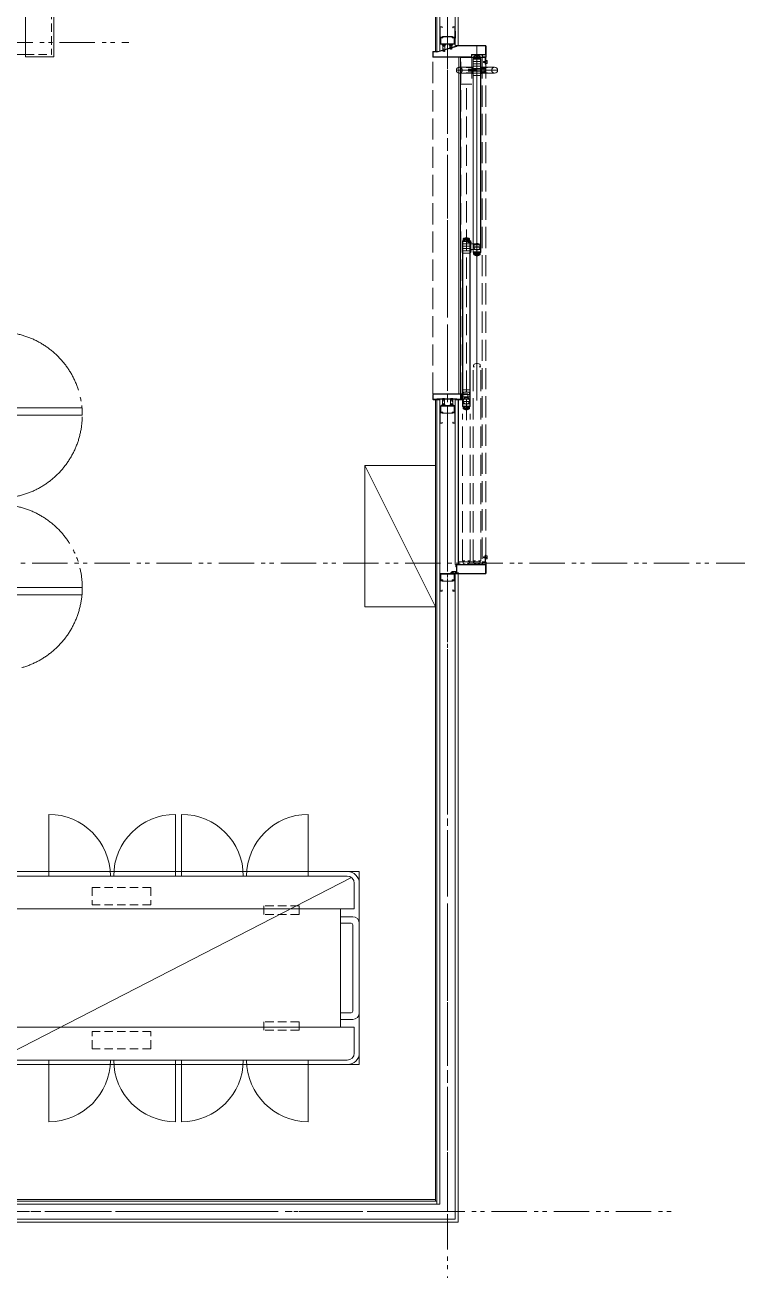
# Model space of a CAD drawing. Units: millimetres at full size. Extents: x -12803 to 120774, y -9413 to 101127.
# Drawn here: x 111555 to 114579, y 8548 to 13839 of the extents above; entities that cross this region are included whole.
import ezdxf

# ---------------------------------------------------------------- set-up
doc = ezdxf.new("R2010")
doc.units = ezdxf.units.MM
doc.header["$LTSCALE"] = 30
for name, pattern in [('CHAIN2', [12, 9, -1, 1, -1]), ('DASHED1', [1.8, 1.2, -0.6]), ('DASHED3', [4, 3, -1]), ('DOUBLE_CHAIN1', [8.8, 5, -1, 0.6, -0.6, 0.6, -1]), ('LONG_DOUBLE_CHAIN', [21.8, 18, -1, 0.6, -0.6, 0.6, -1])]:
    doc.linetypes.add(name, pattern=pattern)
doc.layers.add('0-0_NoName', color=7, linetype='Continuous')
for name, color, linetype, lineweight in [('0-E_AIHO48-厨房機器既設品', 7, 'Continuous', 15), ('1-4_AIHO14-建築備品', 7, 'Continuous', 15), ('2-0_通芯', 7, 'DOUBLE_CHAIN1', 15), ('2-2_間仕切り芯', 7, 'DOUBLE_CHAIN1', 15), ('2-3_間仕切り', 7, 'Continuous', 15), ('2-A_建具', 7, 'Continuous', 15), ('2-B_金物', 7, 'Continuous', 15), ('3-2_AIHO08-壁芯', 7, 'CHAIN2', 15), ('3-3_AIHO30-厨房機器', 7, 'Continuous', 15)]:
    doc.layers.add(name, color=color, linetype=linetype, lineweight=lineweight)

# ---------------------------------------------------------------- blocks, each defined once
blk = doc.blocks.new('グループ部品-732')
at = {"layer": '0-E_AIHO48-厨房機器既設品'}
for p, q in [((111655.88, 10484.41), (111655.88, 10222.41)), ((112193.88, 10484.41), (112193.88, 10222.41)), ((112193.88, 10484.41), (112193.88, 10222.41)), ((112220.18, 10484.41), (112220.18, 10222.41)), ((112220.18, 10484.41), (112220.18, 10222.41)), ((112758.18, 10484.41), (112758.18, 10222.41)), ((111447.55, 9446.62), (112941.8, 10216.2)), ((112924.68, 10241.41), (111464.68, 10241.41)), ((112923.53, 10222.41), (111465.83, 10222.41)), ((112953.53, 10192.41), (112953.53, 10082.41)), ((112974.68, 10191.41), (112974.68, 9471.41)), ((112953.53, 10082.41), (111435.83, 10082.41)), ((112895.53, 10082.41), (112895.53, 9580.41)), ((112947.16, 10049.41), (112895.53, 10049.41)), ((112940.16, 10022.21), (112895.53, 10022.21)), ((112947.16, 10015.21), (112947.16, 9647.61)), ((112974.36, 10022.21), (112974.36, 9640.61)), ((112940.16, 9640.61), (112895.53, 9640.61)), ((112953.53, 9580.41), (111435.83, 9580.41)), ((112947.16, 9613.41), (112895.53, 9613.41)), ((112953.53, 9580.41), (112953.53, 9470.41)), ((112924.68, 9421.41), (111464.68, 9421.41)), ((112923.53, 9440.41), (111465.83, 9440.41)), ((111655.88, 9178.41), (111655.88, 9440.41)), ((112193.88, 9178.41), (112193.88, 9440.41)), ((112193.88, 9178.41), (112193.88, 9440.41)), ((112220.18, 9178.41), (112220.18, 9440.41)), ((112220.18, 9178.41), (112220.18, 9440.41)), ((112758.18, 9178.41), (112758.18, 9440.41))]:
    blk.add_line(p, q, dxfattribs=at)
at = {"layer": '0-E_AIHO48-厨房機器既設品', "linetype": 'DASHED1'}
for p, q in [((111840.23, 10174.41), (111840.23, 10100.41)), ((112090.23, 10174.41), (111840.23, 10174.41)), ((112090.23, 10174.41), (112090.23, 10100.41)), ((112090.23, 10100.41), (111840.23, 10100.41)), ((112719.23, 10095.41), (112569.23, 10095.41)), ((112569.23, 10095.41), (112569.23, 10059.41)), ((112719.23, 10059.41), (112569.23, 10059.41)), ((112719.23, 10095.41), (112719.23, 10059.41)), ((112719.23, 9603.41), (112569.23, 9603.41)), ((112569.23, 9567.41), (112569.23, 9603.41)), ((112719.23, 9567.41), (112719.23, 9603.41)), ((111840.23, 9488.41), (111840.23, 9562.41)), ((112090.23, 9562.41), (111840.23, 9562.41)), ((112090.23, 9488.41), (112090.23, 9562.41)), ((112719.23, 9567.41), (112569.23, 9567.41)), ((112090.23, 9488.41), (111840.23, 9488.41))]:
    blk.add_line(p, q, dxfattribs=at)
at = {"layer": '0-E_AIHO48-厨房機器既設品'}
blk.add_lwpolyline([(111413.88, 10241.41), (111414.68, 9421.41), (112974.68, 9421.41), (112973.88, 10241.41)], close=True, dxfattribs=at)
for centre, radius, start, end in [((111655.88, 10222.41), 262, 0, 90), ((112193.88, 10222.41), 262, 90, 180), ((112193.88, 10222.41), 262, 90, 180), ((112220.18, 10222.41), 262, 0, 90), ((112758.18, 10222.41), 262, 90, 180), ((112923.53, 10192.41), 30, 0, 90), ((112924.68, 10191.41), 50, 0, 90), ((112940.16, 10015.21), 7, 0, 90), ((112947.16, 10022.21), 27.2, 0, 90), ((112940.16, 9647.61), 7, 270, 0), ((112947.16, 9640.61), 27.2, 270, 0), ((112924.68, 9471.41), 50, 270, 0), ((111655.88, 9440.41), 262, 270, 0), ((112193.88, 9440.41), 262, 180, 270), ((112193.88, 9440.41), 262, 180, 270), ((112220.18, 9440.41), 262, 270, 0), ((112758.18, 9440.41), 262, 180, 270), ((112923.53, 9470.41), 30, 270, 0)]:
    blk.add_arc(centre, radius, start, end, dxfattribs=at)
at = {"layer": '1-4_AIHO14-建築備品'}
blk.add_line((112998.36, 11966.41), (113298.36, 11366.41), dxfattribs=at)
blk.add_lwpolyline([(112998.36, 11966.41), (112998.36, 11366.41), (113298.36, 11366.41), (113298.36, 11966.41)], close=True, dxfattribs=at)
at = {"layer": '2-0_通芯'}
blk.add_line((74361.66, 11551.41), (120774.36, 11551.41), dxfattribs=at)
at = {"layer": '2-2_間仕切り芯'}
for p, q in [((113349.36, 16441.47), (113349.36, 6056.41)), ((109854.39, 13763.91), (111995.42, 13763.91)), ((83968.72, 8796.41), (114317.38, 8796.41))]:
    blk.add_line(p, q, dxfattribs=at)
at = {"layer": '2-3_間仕切り'}
for p, q in [((111557.86, 15365.41), (111557.86, 13712.91)), ((113298.36, 15365.41), (113298.36, 13726.41)), ((113304.36, 15371.41), (113304.36, 13726.41)), ((113316.86, 15371.41), (113316.86, 13726.41)), ((113381.86, 15371.41), (113381.86, 13751.41)), ((113394.36, 15371.41), (113394.36, 13751.41)), ((110190.86, 13712.91), (111557.86, 13712.91)), ((113298.36, 12246.41), (113298.36, 8841.41)), ((113304.36, 12246.41), (113304.36, 8828.91)), ((113316.86, 12246.41), (113316.86, 8828.91)), ((113381.86, 12246.41), (113381.86, 11546.41)), ((113394.36, 12246.41), (113394.36, 11546.41)), ((113381.86, 11506.41), (113381.86, 8763.91)), ((113394.36, 11506.41), (113394.36, 8751.41)), ((103644.36, 8841.41), (113304.36, 8841.41)), ((103650.36, 8847.41), (113298.36, 8847.41)), ((103631.86, 8828.91), (113316.86, 8828.91)), ((98629.36, 8763.91), (113381.86, 8763.91)), ((98629.36, 8751.41), (113394.36, 8751.41))]:
    blk.add_line(p, q, dxfattribs=at)
at = {"layer": '2-A_建具'}
for p, q in [((113316.86, 13787.61), (113316.86, 13830.21)), ((113317.66, 13787.21), (113317.66, 13830.61)), ((113326.06, 13830.61), (113317.66, 13830.61)), ((113318.06, 13831.41), (113325.66, 13831.41)), ((113326.06, 13826.41), (113326.06, 13830.61)), ((113326.06, 13826.41), (113326.86, 13826.41)), ((113326.86, 13826.41), (113326.86, 13830.21)), ((113371.86, 13826.41), (113371.86, 13830.21)), ((113371.86, 13826.41), (113372.66, 13826.41)), ((113381.06, 13830.61), (113372.66, 13830.61)), ((113372.66, 13826.41), (113372.66, 13830.61)), ((113373.06, 13831.41), (113380.66, 13831.41)), ((113381.06, 13787.21), (113381.06, 13830.61)), ((113381.86, 13787.61), (113381.86, 13830.21)), ((113382.86, 13783.01), (113382.86, 13812.41)), ((113326.52, 13787.21), (113317.66, 13787.21)), ((113318.06, 13786.41), (113329.36, 13786.41)), ((113319.36, 13758.81), (113319.36, 13784.01)), ((113321.66, 13758.71), (113321.66, 13784.11)), ((113329.36, 13784.11), (113321.66, 13784.11)), ((113377.06, 13758.71), (113321.66, 13758.71)), ((113376.96, 13756.41), (113321.76, 13756.41)), ((113326.52, 13787.21), (113328.52, 13789.21)), ((113327.21, 13786.76), (113328.86, 13788.41)), ((113370.19, 13789.21), (113328.52, 13789.21)), ((113369.86, 13788.41), (113328.86, 13788.41)), ((113329.36, 13784.11), (113329.36, 13786.41)), ((113369.36, 13786.41), (113380.66, 13786.41)), ((113369.36, 13784.11), (113369.36, 13786.41)), ((113377.06, 13784.11), (113369.36, 13784.11)), ((113369.86, 13788.41), (113371.5, 13786.76)), ((113370.19, 13789.21), (113372.19, 13787.21)), ((113381.06, 13787.21), (113372.19, 13787.21)), ((113377.06, 13758.71), (113377.06, 13784.11)), ((113379.36, 13758.81), (113379.36, 13784.01)), ((113287.36, 13703.81), (113287.36, 13724.01)), ((113307.36, 13724.81), (113288.96, 13724.81)), ((113288.96, 13703.01), (113288.96, 13724.81)), ((113289.76, 13726.41), (113307.36, 13726.41)), ((113307.36, 13724.81), (113307.36, 13726.41)), ((113329.36, 13727.91), (113329.36, 13751.91)), ((113330.36, 13726.76), (113330.36, 13740.61)), ((113336.72, 13755.38), (113330.39, 13749.04)), ((113331.86, 13726.42), (113331.86, 13734.17)), ((113338.14, 13753.96), (113331.99, 13747.81)), ((113335.86, 13729.4), (113335.86, 13734.17)), ((113337.36, 13729.07), (113337.36, 13740.61)), ((113338.36, 13727.91), (113338.36, 13751.91)), ((113359.36, 13737.91), (113359.36, 13751.91)), ((113360.36, 13736.76), (113360.36, 13740.61)), ((113366.72, 13755.38), (113360.39, 13749.04)), ((113361.86, 13736.42), (113361.86, 13744.17)), ((113368.14, 13753.96), (113361.99, 13747.81)), ((113365.86, 13739.4), (113365.86, 13744.17)), ((113367.36, 13739.07), (113367.36, 13740.61)), ((113368.36, 13737.91), (113368.36, 13751.91)), ((113382.86, 13751.41), (113510.96, 13751.41)), ((113385.36, 13751.41), (113385.36, 13749.81)), ((113511.76, 13749.81), (113385.36, 13749.81)), ((113450.76, 13710.61), (113450.76, 13703.01)), ((113452.36, 13711.41), (113452.36, 13703.81)), ((113509.36, 13711.41), (113452.36, 13711.41)), ((113510.16, 13713.01), (113453.16, 13713.01)), ((113461.56, 13703.51), (113461.56, 13697.21)), ((113461.56, 13703.51), (113464.36, 13703.51)), ((113463.64, 13707.21), (113473.67, 13710.89)), ((113464.36, 13703.51), (113464.36, 13701.01)), ((113466, 13706.48), (113473.67, 13709.29)), ((113466.17, 13705.51), (113482.54, 13705.51)), ((113474.36, 12242.68), (113474.36, 13751.41)), ((113485.08, 13707.21), (113475.04, 13710.89)), ((113475.04, 13709.29), (113482.72, 13706.48)), ((113484.36, 13701.01), (113484.36, 13703.51)), ((113484.36, 13703.51), (113487.16, 13703.51)), ((113487.16, 13703.51), (113487.16, 13697.21)), ((113496.36, 13711.41), (113496.36, 13703.81)), ((113497.96, 13711.41), (113497.96, 13703.01)), ((113510.16, 13748.81), (113510.16, 13713.01)), ((113511.76, 13748.81), (113510.16, 13748.81)), ((113511.76, 13749.81), (113511.76, 13703.01)), ((113513.36, 13749.01), (113513.36, 13703.81)), ((113450.76, 13703.01), (113288.96, 13703.01)), ((113449.96, 13701.41), (113289.76, 13701.41)), ((113397.86, 12271.41), (113397.86, 13701.41)), ((113456.86, 13658.91), (113399.36, 13658.91)), ((113403.86, 12271.41), (113403.86, 13701.41)), ((113456.86, 13631.41), (113456.86, 13661.41)), ((113458.36, 13661.41), (113456.86, 13661.41)), ((113458.36, 13695.11), (113458.36, 12872.71)), ((113458.36, 13631.41), (113458.36, 13661.41)), ((113458.96, 13695.41), (113465.86, 13695.41)), ((113458.96, 13695.41), (113458.96, 12872.41)), ((113458.96, 13683.91), (113489.76, 13683.91)), ((113458.96, 13673.91), (113489.76, 13673.91)), ((113458.96, 13663.91), (113489.76, 13663.91)), ((113458.96, 13653.91), (113489.76, 13653.91)), ((113459.11, 13694.41), (113459.11, 13693.91)), ((113459.26, 13696.01), (113465.86, 13696.01)), ((113459.61, 13694.91), (113467.11, 13694.91)), ((113459.61, 13693.41), (113474.06, 13693.41)), ((113460.36, 13702.52), (113460.36, 13696.31)), ((113461.56, 13697.21), (113464.36, 13697.21)), ((113468.86, 13701.01), (113464.36, 13701.01)), ((113464.36, 13700.91), (113464.36, 13697.24)), ((113464.36, 13700.91), (113468.36, 13700.91)), ((113464.36, 13697.21), (113464.36, 13696.01)), ((113465.18, 13696.26), (113467.11, 13695.91)), ((113465.36, 13699.91), (113468.36, 13699.91)), ((113465.36, 13699.91), (113465.36, 13697.41)), ((113465.36, 13697.41), (113469.36, 13697.41)), ((113465.86, 13696.01), (113465.86, 13695.41)), ((113466.36, 13699.31), (113466.36, 13698.01)), ((113468.86, 13699.81), (113466.86, 13699.81)), ((113466.86, 13697.51), (113470.86, 13697.51)), ((113467.11, 13695.91), (113467.11, 13694.91)), ((113468.36, 13700.91), (113468.36, 13699.91)), ((113468.86, 13701.01), (113468.86, 13699.81)), ((113469.36, 13694.91), (113469.36, 13697.41)), ((113469.36, 13694.91), (113479.36, 13694.91)), ((113469.86, 13702.01), (113469.86, 13698.51)), ((113469.86, 13702.01), (113478.86, 13702.01)), ((113469.86, 13698.51), (113470.86, 13698.51)), ((113470.86, 13698.51), (113470.86, 13697.51)), ((113474.36, 13693.71), (113474.06, 13693.41)), ((113474.66, 13693.41), (113474.36, 13693.71)), ((113474.66, 13693.41), (113489.11, 13693.41)), ((113477.86, 13698.51), (113477.86, 13697.51)), ((113478.86, 13698.51), (113477.86, 13698.51)), ((113477.86, 13697.51), (113481.86, 13697.51)), ((113478.86, 13702.01), (113478.86, 13698.51)), ((113479.36, 13697.41), (113479.36, 13694.91)), ((113483.36, 13697.41), (113479.36, 13697.41)), ((113479.86, 13701.01), (113479.86, 13699.81)), ((113484.36, 13701.01), (113479.86, 13701.01)), ((113479.86, 13699.81), (113481.86, 13699.81)), ((113480.36, 13700.91), (113484.36, 13700.91)), ((113481.61, 13695.91), (113483.54, 13696.26)), ((113481.61, 13695.91), (113481.61, 13694.91)), ((113481.61, 13694.91), (113489.11, 13694.91)), ((113482.36, 13699.31), (113482.36, 13698.01)), ((113482.86, 13696.01), (113482.86, 13695.41)), ((113482.86, 13696.01), (113489.46, 13696.01)), ((113482.86, 13695.41), (113489.76, 13695.41)), ((113483.36, 13699.91), (113483.36, 13697.41)), ((113484.36, 13700.91), (113484.36, 13697.24)), ((113484.36, 13697.21), (113487.16, 13697.21)), ((113484.36, 13697.21), (113484.36, 13696.01)), ((113488.36, 13702.52), (113488.36, 13696.31)), ((113489.61, 13694.41), (113489.61, 13693.91)), ((113489.76, 13695.41), (113489.76, 12872.41)), ((113490.36, 13695.11), (113490.36, 12872.71)), ((113490.36, 13661.41), (113491.86, 13661.41)), ((113490.36, 13631.41), (113490.36, 13661.41)), ((113491.86, 13631.41), (113491.86, 13661.41)), ((113491.86, 13658.91), (113549.36, 13658.91)), ((113491.86, 13656.91), (113502.36, 13656.91)), ((113507.76, 13701.41), (113497.16, 13701.41)), ((113497.16, 13699.81), (113497.16, 13701.41)), ((113497.96, 13703.01), (113511.76, 13703.01)), ((113498.76, 13701.41), (113510.96, 13701.41)), ((113456.86, 13633.91), (113399.36, 13633.91)), ((113458.36, 13631.41), (113456.86, 13631.41)), ((113458.96, 13643.91), (113489.76, 13643.91)), ((113458.96, 13633.91), (113489.76, 13633.91)), ((113458.96, 13623.91), (113489.76, 13623.91)), ((113490.36, 13631.41), (113491.86, 13631.41)), ((113491.86, 13635.91), (113502.36, 13635.91)), ((113491.86, 13633.91), (113549.36, 13633.91)), ((113413.36, 12920.11), (113413.36, 12217.71)), ((113413.96, 12920.41), (113420.86, 12920.41)), ((113413.96, 12920.41), (113413.96, 12217.41)), ((113414.11, 12919.41), (113414.11, 12918.91)), ((113414.26, 12921.01), (113420.86, 12921.01)), ((113414.61, 12919.91), (113422.11, 12919.91)), ((113414.61, 12918.41), (113429.06, 12918.41)), ((113415.36, 12927.52), (113415.36, 12921.31)), ((113416.56, 12928.51), (113416.56, 12922.21)), ((113416.56, 12928.51), (113419.36, 12928.51)), ((113416.56, 12922.21), (113419.36, 12922.21)), ((113418.64, 12932.21), (113428.67, 12935.89)), ((113419.36, 12928.51), (113419.36, 12926.01)), ((113423.86, 12926.01), (113419.36, 12926.01)), ((113419.36, 12925.91), (113419.36, 12922.24)), ((113419.36, 12925.91), (113423.36, 12925.91)), ((113419.36, 12922.21), (113419.36, 12921.01)), ((113420.18, 12921.26), (113422.11, 12920.91)), ((113420.36, 12924.91), (113423.36, 12924.91)), ((113420.36, 12924.91), (113420.36, 12922.41)), ((113420.36, 12922.41), (113424.36, 12922.41)), ((113420.86, 12921.01), (113420.86, 12920.41)), ((113421, 12931.48), (113428.67, 12934.29)), ((113421.17, 12930.51), (113437.54, 12930.51)), ((113421.36, 12924.31), (113421.36, 12923.01)), ((113423.86, 12924.81), (113421.86, 12924.81)), ((113421.86, 12922.51), (113425.86, 12922.51)), ((113422.11, 12920.91), (113422.11, 12919.91)), ((113423.36, 12925.91), (113423.36, 12924.91)), ((113423.86, 12926.01), (113423.86, 12924.81)), ((113424.36, 12919.91), (113424.36, 12922.41)), ((113424.36, 12919.91), (113434.36, 12919.91)), ((113424.86, 12927.01), (113424.86, 12923.51)), ((113424.86, 12927.01), (113433.86, 12927.01)), ((113424.86, 12923.51), (113425.86, 12923.51)), ((113425.86, 12923.51), (113425.86, 12922.51)), ((113429.36, 12918.71), (113429.06, 12918.41)), ((113429.66, 12918.41), (113429.36, 12918.71)), ((113429.66, 12918.41), (113444.11, 12918.41)), ((113440.08, 12932.21), (113430.04, 12935.89)), ((113430.04, 12934.29), (113437.72, 12931.48)), ((113432.86, 12923.51), (113432.86, 12922.51)), ((113433.86, 12923.51), (113432.86, 12923.51)), ((113432.86, 12922.51), (113436.86, 12922.51)), ((113433.86, 12927.01), (113433.86, 12923.51)), ((113434.36, 12922.41), (113434.36, 12919.91)), ((113438.36, 12922.41), (113434.36, 12922.41)), ((113434.86, 12926.01), (113434.86, 12924.81)), ((113439.36, 12926.01), (113434.86, 12926.01)), ((113434.86, 12924.81), (113436.86, 12924.81)), ((113435.36, 12925.91), (113439.36, 12925.91)), ((113436.61, 12920.91), (113438.54, 12921.26)), ((113436.61, 12920.91), (113436.61, 12919.91)), ((113436.61, 12919.91), (113444.11, 12919.91)), ((113437.36, 12924.31), (113437.36, 12923.01)), ((113437.86, 12921.01), (113437.86, 12920.41)), ((113437.86, 12921.01), (113444.46, 12921.01)), ((113437.86, 12920.41), (113444.76, 12920.41)), ((113438.36, 12924.91), (113438.36, 12922.41)), ((113439.36, 12926.01), (113439.36, 12928.51)), ((113439.36, 12928.51), (113442.16, 12928.51)), ((113439.36, 12925.91), (113439.36, 12922.24)), ((113439.36, 12922.21), (113442.16, 12922.21)), ((113439.36, 12922.21), (113439.36, 12921.01)), ((113442.16, 12928.51), (113442.16, 12922.21)), ((113443.36, 12927.52), (113443.36, 12921.31)), ((113444.61, 12919.41), (113444.61, 12918.91)), ((113444.76, 12920.41), (113444.76, 12217.41)), ((113445.36, 12921.41), (113448.56, 12921.41)), ((113445.36, 12921.41), (113445.36, 12871.41)), ((113445.36, 12920.11), (113445.36, 12217.71)), ((113448.56, 12871.41), (113448.56, 12921.41)), ((113413.96, 12908.91), (113444.76, 12908.91)), ((113413.96, 12898.91), (113444.76, 12898.91)), ((113413.96, 12888.91), (113444.76, 12888.91)), ((113413.96, 12878.91), (113444.76, 12878.91)), ((113413.96, 12868.91), (113444.76, 12868.91)), ((113445.36, 12871.41), (113448.56, 12871.41)), ((113458.36, 12908.91), (113448.56, 12908.91)), ((113458.36, 12883.91), (113448.56, 12883.91)), ((113483.86, 12883.91), (113458.36, 12883.91)), ((113458.96, 12903.91), (113489.76, 12903.91)), ((113458.96, 12893.91), (113489.76, 12893.91)), ((113458.96, 12883.91), (113489.76, 12883.91)), ((113458.96, 12872.41), (113465.86, 12872.41)), ((113459.11, 12873.41), (113459.11, 12873.91)), ((113459.26, 12871.81), (113465.86, 12871.81)), ((113459.61, 12874.41), (113474.06, 12874.41)), ((113459.61, 12872.91), (113467.11, 12872.91)), ((113460.36, 12865.3), (113460.36, 12871.51)), ((113461.56, 12870.61), (113464.36, 12870.61)), ((113461.56, 12864.31), (113461.56, 12870.61)), ((113461.56, 12864.31), (113464.36, 12864.31)), ((113463.64, 12860.61), (113473.67, 12856.93)), ((113464.36, 12870.61), (113464.36, 12871.81)), ((113464.36, 12866.91), (113464.36, 12870.58)), ((113464.36, 12866.91), (113468.36, 12866.91)), ((113468.86, 12866.81), (113464.36, 12866.81)), ((113464.36, 12864.31), (113464.36, 12866.81)), ((113465.18, 12871.56), (113467.11, 12871.91)), ((113465.36, 12867.91), (113465.36, 12870.41)), ((113465.36, 12870.41), (113469.36, 12870.41)), ((113465.36, 12867.91), (113468.36, 12867.91)), ((113465.86, 12871.81), (113465.86, 12872.41)), ((113466, 12861.34), (113473.67, 12858.53)), ((113466.17, 12862.31), (113482.54, 12862.31)), ((113466.36, 12868.51), (113466.36, 12869.81)), ((113466.86, 12870.31), (113470.86, 12870.31)), ((113468.86, 12868.01), (113466.86, 12868.01)), ((113467.11, 12871.91), (113467.11, 12872.91)), ((113468.36, 12866.91), (113468.36, 12867.91)), ((113468.86, 12866.81), (113468.86, 12868.01)), ((113469.36, 12872.91), (113469.36, 12870.41)), ((113469.36, 12872.91), (113479.36, 12872.91)), ((113469.86, 12865.81), (113469.86, 12869.31)), ((113469.86, 12869.31), (113470.86, 12869.31)), ((113469.86, 12865.81), (113478.86, 12865.81)), ((113470.86, 12869.31), (113470.86, 12870.31)), ((113474.36, 12874.11), (113474.06, 12874.41)), ((113474.66, 12874.41), (113474.36, 12874.11)), ((113474.66, 12874.41), (113489.11, 12874.41)), ((113475.04, 12858.53), (113482.72, 12861.34)), ((113485.08, 12860.61), (113475.04, 12856.93)), ((113477.86, 12869.31), (113477.86, 12870.31)), ((113477.86, 12870.31), (113481.86, 12870.31)), ((113478.86, 12869.31), (113477.86, 12869.31)), ((113478.86, 12865.81), (113478.86, 12869.31)), ((113479.36, 12870.41), (113479.36, 12872.91)), ((113483.36, 12870.41), (113479.36, 12870.41)), ((113479.86, 12866.81), (113479.86, 12868.01)), ((113479.86, 12868.01), (113481.86, 12868.01)), ((113484.36, 12866.81), (113479.86, 12866.81)), ((113480.36, 12866.91), (113484.36, 12866.91)), ((113481.61, 12871.91), (113481.61, 12872.91)), ((113481.61, 12872.91), (113489.11, 12872.91)), ((113481.61, 12871.91), (113483.54, 12871.56)), ((113482.36, 12868.51), (113482.36, 12869.81)), ((113482.86, 12871.81), (113489.46, 12871.81)), ((113483.36, 12867.91), (113483.36, 12870.41)), ((113484.36, 12870.61), (113484.36, 12871.81)), ((113484.36, 12870.61), (113487.16, 12870.61)), ((113484.36, 12866.91), (113484.36, 12870.58)), ((113484.36, 12866.81), (113484.36, 12864.31)), ((113484.36, 12864.31), (113487.16, 12864.31)), ((113487.16, 12864.31), (113487.16, 12870.61)), ((113488.36, 12865.3), (113488.36, 12871.51)), ((113489.61, 12873.41), (113489.61, 12873.91)), ((113413.36, 12273.01), (113413.36, 12322.41)), ((113413.96, 12288.91), (113444.76, 12288.91)), ((113413.96, 12278.91), (113444.76, 12278.91)), ((113445.36, 12273.01), (113445.36, 12322.41)), ((113287.36, 12269.01), (113287.36, 12248.81)), ((113404.26, 12269.81), (113288.96, 12269.81)), ((113288.96, 12269.81), (113288.96, 12248.01)), ((113307.36, 12248.01), (113288.96, 12248.01)), ((113403.46, 12271.41), (113289.76, 12271.41)), ((113289.76, 12246.41), (113315.86, 12246.41)), ((113304.36, 12250.31), (113304.36, 12248.01)), ((113304.36, 12250.31), (113388.36, 12250.31)), ((113304.36, 12248.01), (113388.36, 12248.01)), ((113307.36, 12248.01), (113307.36, 12246.41)), ((113327.36, 12249.91), (113327.36, 12225.91)), ((113327.76, 12224.04), (113333.72, 12230.01)), ((113328.36, 12248.76), (113328.36, 12237.21)), ((113328.99, 12222.44), (113335.32, 12228.78)), ((113329.86, 12248.42), (113329.86, 12243.65)), ((113333.86, 12251.4), (113333.86, 12243.65)), ((113335.36, 12251.07), (113335.36, 12237.21)), ((113336.36, 12249.91), (113336.36, 12225.91)), ((113413.36, 12271.41), (113347.36, 12271.41)), ((113362.36, 12249.91), (113362.36, 12225.91)), ((113363.36, 12251.07), (113363.36, 12237.21)), ((113369.72, 12222.44), (113363.39, 12228.78)), ((113364.86, 12251.4), (113364.86, 12243.65)), ((113370.95, 12224.04), (113364.99, 12230.01)), ((113368.86, 12248.42), (113368.86, 12243.65)), ((113370.36, 12248.76), (113370.36, 12237.21)), ((113371.36, 12249.91), (113371.36, 12225.91)), ((113382.86, 12246.41), (113403.46, 12246.41)), ((113385.36, 12246.41), (113385.36, 12248.01)), ((113404.26, 12248.01), (113385.36, 12248.01)), ((113388.36, 12248.01), (113388.36, 12250.31)), ((113395.36, 12246.41), (113395.36, 11546.41)), ((113395.36, 12244.81), (113395.36, 12185.41)), ((113404.26, 12248.01), (113404.26, 12269.81)), ((113405.86, 12246.61), (113405.86, 12271.41)), ((113405.86, 12248.81), (113405.86, 12269.01)), ((113406.06, 12246.41), (113411.86, 12246.41)), ((113409.06, 12246.41), (113409.06, 12271.41)), ((113413.36, 12271.41), (113433.66, 12271.41)), ((113413.96, 12268.91), (113444.76, 12268.91)), ((113413.96, 12258.91), (113444.76, 12258.91)), ((113413.96, 12248.91), (113444.76, 12248.91)), ((113413.96, 12238.91), (113444.76, 12238.91)), ((113413.96, 12228.91), (113444.76, 12228.91)), ((113316.86, 12190.21), (113316.86, 12147.61)), ((113317.66, 12190.61), (113317.66, 12147.21)), ((113326.52, 12190.61), (113317.66, 12190.61)), ((113329.36, 12191.41), (113318.06, 12191.41)), ((113319.36, 12219.01), (113319.36, 12193.81)), ((113321.66, 12219.11), (113321.66, 12193.71)), ((113377.06, 12219.11), (113321.66, 12219.11)), ((113329.36, 12193.71), (113321.66, 12193.71)), ((113376.96, 12221.41), (113321.76, 12221.41)), ((113326.52, 12190.61), (113328.52, 12188.61)), ((113327.21, 12191.06), (113328.86, 12189.41)), ((113370.19, 12188.61), (113328.52, 12188.61)), ((113369.86, 12189.41), (113328.86, 12189.41)), ((113329.36, 12193.71), (113329.36, 12191.41)), ((113369.36, 12193.71), (113369.36, 12191.41)), ((113377.06, 12193.71), (113369.36, 12193.71)), ((113380.66, 12191.41), (113369.36, 12191.41)), ((113369.86, 12189.41), (113371.5, 12191.06)), ((113370.19, 12188.61), (113372.19, 12190.61)), ((113381.06, 12190.61), (113372.19, 12190.61)), ((113377.06, 12219.11), (113377.06, 12193.71)), ((113379.36, 12219.01), (113379.36, 12193.81)), ((113381.06, 12190.61), (113381.06, 12147.21)), ((113381.86, 12190.21), (113381.86, 12147.61)), ((113413.96, 12217.41), (113420.86, 12217.41)), ((113414.11, 12218.41), (113414.11, 12218.91)), ((113414.26, 12216.81), (113420.86, 12216.81)), ((113414.61, 12219.41), (113429.06, 12219.41)), ((113414.61, 12217.91), (113422.11, 12217.91)), ((113415.36, 12210.3), (113415.36, 12216.51)), ((113416.56, 12215.61), (113419.36, 12215.61)), ((113416.56, 12209.31), (113416.56, 12215.61)), ((113416.56, 12209.31), (113419.36, 12209.31)), ((113418.64, 12205.61), (113428.67, 12201.93)), ((113419.36, 12215.61), (113419.36, 12216.81)), ((113419.36, 12211.91), (113419.36, 12215.58)), ((113419.36, 12211.91), (113423.36, 12211.91)), ((113423.86, 12211.81), (113419.36, 12211.81)), ((113419.36, 12209.31), (113419.36, 12211.81)), ((113420.18, 12216.56), (113422.11, 12216.91)), ((113420.36, 12212.91), (113420.36, 12215.41)), ((113420.36, 12215.41), (113424.36, 12215.41)), ((113420.36, 12212.91), (113423.36, 12212.91)), ((113420.86, 12216.81), (113420.86, 12217.41)), ((113421, 12206.34), (113428.67, 12203.53)), ((113421.17, 12207.31), (113437.54, 12207.31)), ((113421.36, 12213.51), (113421.36, 12214.81)), ((113421.86, 12215.31), (113425.86, 12215.31)), ((113423.86, 12213.01), (113421.86, 12213.01)), ((113422.11, 12216.91), (113422.11, 12217.91)), ((113423.36, 12211.91), (113423.36, 12212.91)), ((113423.86, 12211.81), (113423.86, 12213.01)), ((113424.36, 12217.91), (113424.36, 12215.41)), ((113424.36, 12217.91), (113434.36, 12217.91)), ((113424.86, 12210.81), (113424.86, 12214.31)), ((113424.86, 12214.31), (113425.86, 12214.31)), ((113424.86, 12210.81), (113433.86, 12210.81)), ((113425.86, 12214.31), (113425.86, 12215.31)), ((113429.36, 12219.11), (113429.06, 12219.41)), ((113429.66, 12219.41), (113429.36, 12219.11)), ((113429.66, 12219.41), (113444.11, 12219.41)), ((113430.04, 12203.53), (113437.72, 12206.34)), ((113440.08, 12205.61), (113430.04, 12201.93)), ((113432.86, 12214.31), (113432.86, 12215.31)), ((113432.86, 12215.31), (113436.86, 12215.31)), ((113433.86, 12214.31), (113432.86, 12214.31)), ((113433.86, 12210.81), (113433.86, 12214.31)), ((113434.36, 12215.41), (113434.36, 12217.91)), ((113438.36, 12215.41), (113434.36, 12215.41)), ((113434.86, 12211.81), (113434.86, 12213.01)), ((113434.86, 12213.01), (113436.86, 12213.01)), ((113439.36, 12211.81), (113434.86, 12211.81)), ((113435.36, 12211.91), (113439.36, 12211.91)), ((113436.61, 12216.91), (113436.61, 12217.91)), ((113436.61, 12217.91), (113444.11, 12217.91)), ((113436.61, 12216.91), (113438.54, 12216.56)), ((113437.36, 12213.51), (113437.36, 12214.81)), ((113437.86, 12216.81), (113444.46, 12216.81)), ((113438.36, 12212.91), (113438.36, 12215.41)), ((113439.36, 12215.61), (113439.36, 12216.81)), ((113439.36, 12215.61), (113442.16, 12215.61)), ((113439.36, 12211.91), (113439.36, 12215.58)), ((113439.36, 12211.81), (113439.36, 12209.31)), ((113439.36, 12209.31), (113442.16, 12209.31)), ((113442.16, 12209.31), (113442.16, 12215.61)), ((113443.36, 12210.3), (113443.36, 12216.51)), ((113444.61, 12218.41), (113444.61, 12218.91)), ((113326.06, 12147.21), (113317.66, 12147.21)), ((113318.06, 12146.41), (113325.66, 12146.41)), ((113326.06, 12151.41), (113326.06, 12147.21)), ((113326.06, 12151.41), (113326.86, 12151.41)), ((113326.86, 12151.41), (113326.86, 12147.61)), ((113371.86, 12151.41), (113371.86, 12147.61)), ((113371.86, 12151.41), (113372.66, 12151.41)), ((113372.66, 12151.41), (113372.66, 12147.21)), ((113381.06, 12147.21), (113372.66, 12147.21)), ((113373.06, 12146.41), (113380.66, 12146.41)), ((113382.86, 11546.41), (113509.36, 11546.41)), ((113385.36, 11544.01), (113385.36, 11536.41)), ((113386.96, 11536.41), (113385.36, 11536.41)), ((113510.16, 11544.81), (113386.96, 11544.81)), ((113386.96, 11544.81), (113386.96, 11536.41)), ((113386.96, 11543.41), (113386.96, 11511.41)), ((113389.26, 11543.41), (113386.96, 11543.41)), ((113389.26, 11543.41), (113389.26, 11511.31)), ((113496.36, 11546.41), (113496.36, 11554.01)), ((113497.96, 11546.41), (113497.96, 11554.81)), ((113497.96, 11554.81), (113511.76, 11554.81)), ((113498.76, 11556.41), (113510.96, 11556.41)), ((113511.76, 11508.01), (113511.76, 11554.81)), ((113513.36, 11508.81), (113513.36, 11554.01)), ((113319.36, 11505.61), (113319.36, 11480.41)), ((113376.96, 11508.01), (113321.76, 11508.01)), ((113365.89, 11509.64), (113372.22, 11515.98)), ((113367.49, 11508.41), (113373.45, 11514.38)), ((113387.26, 11517.01), (113369.36, 11517.01)), ((113387.26, 11508.01), (113369.36, 11508.01)), ((113388.41, 11516.01), (113374.56, 11516.01)), ((113386.1, 11509.01), (113374.56, 11509.01)), ((113377.06, 11505.71), (113377.06, 11480.31)), ((113379.36, 11505.61), (113379.36, 11480.41)), ((113388.74, 11514.51), (113381, 11514.51)), ((113385.77, 11510.51), (113381, 11510.51)), ((113382.86, 11506.41), (113510.96, 11506.41)), ((113511.76, 11508.01), (113385.36, 11508.01)), ((113385.36, 11506.41), (113385.36, 11508.01)), ((113390.26, 11510.31), (113395.36, 11510.31)), ((113316.86, 11476.81), (113316.86, 11434.21)), ((113326.06, 11433.81), (113317.66, 11433.81)), ((113318.06, 11433.01), (113325.66, 11433.01)), ((113329.36, 11480.31), (113321.66, 11480.31)), ((113326.06, 11438.01), (113326.06, 11433.81)), ((113326.52, 11477.21), (113328.52, 11475.21)), ((113327.21, 11477.66), (113328.86, 11476.01)), ((113370.19, 11475.21), (113328.52, 11475.21)), ((113369.86, 11476.01), (113328.86, 11476.01)), ((113369.36, 11480.31), (113369.36, 11478.01)), ((113377.06, 11480.31), (113369.36, 11480.31)), ((113380.66, 11478.01), (113369.36, 11478.01)), ((113369.86, 11476.01), (113371.5, 11477.66)), ((113370.19, 11475.21), (113372.19, 11477.21)), ((113371.86, 11438.01), (113371.86, 11434.21)), ((113381.06, 11477.21), (113372.19, 11477.21)), ((113381.06, 11433.81), (113372.66, 11433.81)), ((113373.06, 11433.01), (113380.66, 11433.01)), ((113381.06, 11477.21), (113381.06, 11433.81)), ((113381.86, 11476.81), (113381.86, 11434.21))]:
    blk.add_line(p, q, dxfattribs=at)
at = {"layer": '2-A_建具', "linetype": 'DASHED3'}
for p, q in [((113287.36, 12271.41), (113287.36, 13703.81)), ((113388.36, 13749.81), (113304.36, 13724.81)), ((113304.36, 13722.51), (113304.36, 13724.81)), ((113405.86, 12271.41), (113405.86, 13701.41)), ((113405.86, 13700.91), (113511.36, 13700.91)), ((113456.86, 13657.41), (113428.99, 13657.41)), ((113503.36, 13650.41), (113436.64, 13650.41)), ((113452.36, 13701.41), (113452.36, 13586.41)), ((113491.86, 13657.41), (113519.72, 13657.41)), ((113496.36, 13700.91), (113496.36, 11556.41)), ((113503.36, 13658.71), (113496.36, 13658.71)), ((113496.36, 13658.71), (113498.36, 13656.71)), ((113508.56, 13699.81), (113497.16, 13699.81)), ((113498.36, 13656.71), (113498.36, 13654.33)), ((113499.86, 13654.33), (113499.86, 13659.51)), ((113503.36, 13658.71), (113501.36, 13656.71)), ((113501.36, 13656.71), (113501.36, 13654.33)), ((113502.16, 13683.01), (113502.56, 13683.41)), ((113517.16, 13681.41), (113502.16, 13681.41)), ((113502.56, 13683.41), (113511.36, 13683.41)), ((113502.56, 13679.41), (113511.36, 13679.41)), ((113503.36, 13658.71), (113503.36, 13658.91)), ((113503.36, 13636.91), (113503.36, 13655.91)), ((113503.36, 13653.41), (113507.01, 13653.41)), ((113505.36, 13653.41), (113505.36, 13639.41)), ((113508.56, 13671.41), (113508.56, 13699.81)), ((113510.16, 13671.41), (113508.56, 13671.41)), ((113510.16, 13671.41), (113510.16, 13699.01)), ((113511.36, 13700.91), (113511.36, 11556.41)), ((113512.16, 13686.41), (113511.36, 13686.41)), ((113512.16, 13676.41), (113511.36, 13676.41)), ((113512.16, 13687.41), (113512.66, 13687.91)), ((113512.16, 13687.41), (113512.16, 13675.41)), ((113512.16, 13675.41), (113512.66, 13674.91)), ((113516.16, 13687.91), (113512.66, 13687.91)), ((113516.16, 13674.91), (113512.66, 13674.91)), ((113516.16, 13687.91), (113517.16, 13686.91)), ((113517.16, 13675.91), (113516.16, 13674.91)), ((113517.16, 13686.91), (113517.16, 13675.91)), ((113385.86, 13646.41), (113562.86, 13646.41)), ((113456.86, 13635.41), (113428.99, 13635.41)), ((113436.64, 13642.41), (113503.36, 13642.41)), ((113491.86, 13635.41), (113519.72, 13635.41)), ((113496.36, 13634.11), (113498.36, 13636.11)), ((113503.36, 13634.11), (113496.36, 13634.11)), ((113498.36, 13636.11), (113498.36, 13638.49)), ((113499.86, 13633.31), (113499.86, 13638.49)), ((113501.36, 13636.11), (113501.36, 13638.49)), ((113503.36, 13634.11), (113501.36, 13636.11)), ((113503.36, 13639.41), (113507.01, 13639.41)), ((113503.36, 13634.11), (113503.36, 13633.91)), ((113452.36, 13586.41), (113405.86, 13586.41)), ((113429.36, 12159.96), (113429.36, 13581.41)), ((113433.56, 12913.91), (113451.01, 12913.91)), ((113446.56, 12915.91), (113445.36, 12915.91)), ((113446.56, 12911.91), (113445.36, 12911.91)), ((113448.56, 12917.91), (113446.56, 12915.91)), ((113446.56, 12911.91), (113446.56, 12915.91)), ((113448.56, 12909.91), (113446.56, 12911.91)), ((113433.56, 12878.91), (113451.01, 12878.91)), ((113446.56, 12880.91), (113445.36, 12880.91)), ((113448.56, 12882.91), (113446.56, 12880.91)), ((113446.56, 12876.91), (113446.56, 12880.91)), ((113483.86, 12908.91), (113458.36, 12908.91)), ((113487.86, 12896.41), (113460.86, 12896.41)), ((113464.86, 12906), (113464.86, 12908.91)), ((113464.86, 12883.91), (113464.86, 12886.82)), ((113480.66, 12908.35), (113480.66, 12908.91)), ((113480.66, 12883.91), (113480.66, 12884.47)), ((113483.86, 12906), (113483.86, 12908.91)), ((113483.86, 12883.91), (113483.86, 12886.82)), ((113464.36, 12386.41), (113458.36, 12386.41)), ((113458.36, 11562.31), (113458.36, 12386.41)), ((113460.36, 12392.63), (113460.36, 12386.41)), ((113474.08, 12401.41), (113464, 12397.44)), ((113474.08, 12401.41), (113474.63, 12401.41)), ((113474.63, 12401.41), (113484.71, 12397.44)), ((113490.36, 12386.41), (113484.36, 12386.41)), ((113488.36, 12392.63), (113488.36, 12386.41)), ((113490.36, 11562.31), (113490.36, 12386.41)), ((113429.08, 12281.41), (113419, 12277.44)), ((113429.08, 12281.41), (113429.63, 12281.41)), ((113429.63, 12281.41), (113439.71, 12277.44)), ((113411.4, 12258.91), (113402.95, 12258.91)), ((113409.06, 12263.16), (113405.86, 12261.01)), ((113409.06, 12254.91), (113405.86, 12256.81)), ((113415.36, 12272.63), (113415.36, 12266.41)), ((113419.36, 12266.41), (113415.36, 12266.41)), ((113416.86, 12230.91), (113416.86, 12241.41)), ((113418.86, 12228.91), (113424.26, 12228.91)), ((113419.86, 12253.91), (113424.26, 12253.91)), ((113419.86, 12251), (113419.86, 12253.91)), ((113419.86, 12228.91), (113419.86, 12231.82)), ((113434.46, 12253.91), (113438.86, 12253.91)), ((113434.46, 12228.91), (113438.86, 12228.91)), ((113435.66, 12269.41), (113435.66, 12253.91)), ((113438.86, 12251), (113438.86, 12253.91)), ((113438.86, 12228.91), (113438.86, 12231.82)), ((113443.36, 12266.41), (113439.36, 12266.41)), ((113443.36, 12272.63), (113443.36, 12266.41)), ((113413.36, 11562.31), (113413.36, 12186.41)), ((113445.36, 11562.31), (113445.36, 12186.41)), ((113395.36, 11556.91), (113511.36, 11556.91)), ((113413.36, 11562.31), (113420.86, 11562.31)), ((113415.36, 11555.19), (113415.36, 11561.11)), ((113419.36, 11561.41), (113415.66, 11561.41)), ((113428.81, 11546.49), (113419, 11550.38)), ((113419.36, 11560.21), (113419.36, 11561.41)), ((113429.9, 11546.49), (113439.71, 11550.38)), ((113437.36, 11562.91), (113437.36, 11561.36)), ((113438.5, 11561.19), (113437.36, 11561.36)), ((113437.86, 11562.31), (113445.36, 11562.31)), ((113443.06, 11561.41), (113439.36, 11561.41)), ((113439.36, 11560.21), (113439.36, 11561.41)), ((113443.36, 11555.19), (113443.36, 11561.11)), ((113458.36, 11562.31), (113465.86, 11562.31)), ((113460.36, 11555.19), (113460.36, 11561.11)), ((113464.36, 11561.41), (113460.66, 11561.41)), ((113473.81, 11546.49), (113464, 11550.38)), ((113464.36, 11560.21), (113464.36, 11561.41)), ((113474.9, 11546.49), (113484.71, 11550.38)), ((113482.36, 11562.91), (113482.36, 11561.36)), ((113483.5, 11561.19), (113482.36, 11561.36)), ((113482.86, 11562.31), (113490.36, 11562.31)), ((113488.06, 11561.41), (113484.36, 11561.41)), ((113484.36, 11560.21), (113484.36, 11561.41)), ((113488.36, 11555.19), (113488.36, 11561.11)), ((113497.16, 11558.01), (113497.16, 11556.41)), ((113507.76, 11556.41), (113497.16, 11556.41)), ((113517.16, 11576.41), (113502.16, 11576.41)), ((113502.16, 11574.81), (113502.56, 11574.41)), ((113502.56, 11578.41), (113511.36, 11578.41)), ((113502.56, 11574.41), (113511.36, 11574.41)), ((113510.16, 11586.41), (113508.56, 11586.41)), ((113510.16, 11586.41), (113510.16, 11558.81)), ((113512.16, 11581.41), (113511.36, 11581.41)), ((113512.16, 11571.41), (113511.36, 11571.41)), ((113512.16, 11582.41), (113512.66, 11582.91)), ((113512.16, 11570.41), (113512.16, 11582.41)), ((113512.16, 11570.41), (113512.66, 11569.91)), ((113516.16, 11582.91), (113512.66, 11582.91)), ((113516.16, 11569.91), (113512.66, 11569.91)), ((113517.16, 11581.91), (113516.16, 11582.91)), ((113516.16, 11569.91), (113517.16, 11570.91)), ((113517.16, 11570.91), (113517.16, 11581.91))]:
    blk.add_line(p, q, dxfattribs=at)
for points in [[(113388.36, 13749.81), (113388.36, 13747.51), (113304.36, 13722.51)], [(113502.16, 13683.01), (113502.16, 13679.81), (113502.56, 13679.41)], [(113448.56, 12874.91), (113446.56, 12876.91), (113445.36, 12876.91)], [(113421.36, 11562.91), (113421.36, 11561.36), (113420.21, 11561.19)], [(113466.36, 11562.91), (113466.36, 11561.36), (113465.21, 11561.19)], [(113508.56, 11586.41), (113508.56, 11558.01), (113497.16, 11558.01)], [(113502.16, 11574.81), (113502.16, 11578.01), (113502.56, 11578.41)]]:
    blk.add_lwpolyline(points, dxfattribs=at)
at = {"layer": '2-A_建具'}
for points in [[(113480.36, 13700.91), (113480.36, 13699.91), (113483.36, 13699.91)], [(113435.36, 12925.91), (113435.36, 12924.91), (113438.36, 12924.91)], [(113480.36, 12866.91), (113480.36, 12867.91), (113483.36, 12867.91)], [(113482.86, 12871.81), (113482.86, 12872.41), (113489.76, 12872.41)], [(113435.36, 12211.91), (113435.36, 12212.91), (113438.36, 12212.91)], [(113437.86, 12216.81), (113437.86, 12217.41), (113444.76, 12217.41)], [(113511.76, 11509.01), (113510.16, 11509.01), (113510.16, 11544.81)], [(113377.06, 11505.71), (113321.66, 11505.71), (113321.66, 11480.31)], [(113390.36, 11508.01), (113395.36, 11508.01), (113395.36, 11510.31)], [(113326.52, 11477.21), (113317.66, 11477.21), (113317.66, 11433.81)], [(113329.36, 11480.31), (113329.36, 11478.01), (113318.06, 11478.01)], [(113326.06, 11438.01), (113326.86, 11438.01), (113326.86, 11434.21)], [(113371.86, 11438.01), (113372.66, 11438.01), (113372.66, 11433.81)]]:
    blk.add_lwpolyline(points, dxfattribs=at)
for centre in [(113333.86, 13751.91), (113363.86, 13751.91), (113331.86, 12225.91), (113366.86, 12225.91), (113369.36, 11512.51)]:
    blk.add_circle(centre, 4.5, dxfattribs=at)
at = {"layer": '2-A_建具', "linetype": 'DASHED3'}
for centre in [(113474.36, 12896.41), (113429.36, 12241.41)]:
    blk.add_circle(centre, 13.5, dxfattribs=at)
at = {"layer": '2-A_建具'}
for centre, radius, start, end in [((113318.06, 13830.21), 1.2, 90, 180), ((113325.66, 13830.21), 1.2, 0, 90), ((113373.06, 13830.21), 1.2, 90, 180), ((113380.66, 13830.21), 1.2, 0, 90), ((113318.06, 13787.61), 1.2, 180, 270), ((113321.76, 13784.01), 2.4, 90, 180), ((113321.76, 13758.81), 2.4, 180, 270), ((113326.36, 13787.61), 1.2, 270, 315), ((113330.4, 13755.84), 4.02, 171.82006, 255.0162), ((113337.32, 13755.84), 4.02, 284.9838, 8.17994), ((113360.4, 13755.84), 4.02, 171.82006, 255.0162), ((113367.32, 13755.84), 4.02, 284.9838, 8.17994), ((113372.35, 13787.61), 1.2, 225, 270), ((113376.96, 13784.01), 2.4, 0, 90), ((113376.96, 13758.81), 2.4, 270, 0), ((113380.66, 13787.61), 1.2, 270, 0), ((113289.76, 13724.01), 2.4, 90, 180), ((113289.76, 13703.81), 2.4, 180, 270), ((113329.36, 13729.81), 1, 0, 180), ((113331.61, 13728.85), 2.44, 202.61986, 337.38014), ((113331.16, 13729.81), 1, 0, 154.15807), ((113332.96, 13729.81), 1, 0, 154.15807), ((113334.76, 13729.81), 1, 0, 154.15807), ((113336.11, 13726.97), 2.44, 22.61986, 157.38014), ((113336.11, 13728.85), 2.44, 202.61986, 337.38014), ((113336.56, 13729.81), 1, 0, 154.15807), ((113338.36, 13729.81), 1, 0, 154.15807), ((113359.36, 13739.81), 1, 0, 180), ((113361.61, 13738.85), 2.44, 202.61986, 337.38014), ((113361.16, 13739.81), 1, 0, 154.15807), ((113362.96, 13739.81), 1, 0, 154.15807), ((113364.76, 13739.81), 1, 0, 154.15807), ((113366.11, 13736.97), 2.44, 22.61986, 157.38014), ((113366.11, 13738.85), 2.44, 202.61986, 337.38014), ((113366.56, 13739.81), 1, 0, 154.15807), ((113368.36, 13739.81), 1, 0, 154.15807), ((113449.96, 13703.81), 2.4, 270, 0), ((113453.16, 13710.61), 2.4, 90, 180), ((113465.36, 13702.52), 5, 110.12444, 180), ((113466.17, 13706.01), 0.5, 110.12444, 270), ((113474.36, 13709.01), 2, 69.87556, 110.12444), ((113474.36, 13707.41), 2, 69.87556, 110.12444), ((113482.54, 13706.01), 0.5, 270, 69.87556), ((113483.36, 13702.52), 5, 0, 69.87556), ((113498.76, 13703.81), 2.4, 180, 270), ((113509.36, 13713.81), 2.4, 270, 0), ((113510.96, 13749.01), 2.4, 0, 90), ((113510.96, 13703.81), 2.4, 270, 0), ((113399.36, 13646.41), 12.5, 90, 270), ((113459.26, 13695.11), 0.9, 90, 180), ((113459.61, 13694.41), 0.5, 90, 180), ((113459.61, 13693.91), 0.5, 180, 270), ((113460.66, 13696.31), 0.3, 180, 270), ((113465.36, 13697.24), 1, 180, 259.69515), ((113466.86, 13699.31), 0.5, 90, 180), ((113466.86, 13698.01), 0.5, 180, 270), ((113481.86, 13699.31), 0.5, 0, 90), ((113481.86, 13698.01), 0.5, 270, 0), ((113483.36, 13697.24), 1, 280.30485, 0), ((113488.06, 13696.31), 0.3, 270, 0), ((113489.11, 13694.41), 0.5, 0, 90), ((113489.11, 13693.91), 0.5, 270, 0), ((113489.46, 13695.11), 0.9, 0, 90), ((113549.36, 13646.41), 12.5, 90, 270), ((113549.36, 13646.41), 12.5, 270, 90), ((113414.26, 12920.11), 0.9, 90, 180), ((113414.61, 12919.41), 0.5, 90, 180), ((113414.61, 12918.91), 0.5, 180, 270), ((113420.36, 12927.52), 5, 110.12444, 180), ((113415.66, 12921.31), 0.3, 180, 270), ((113420.36, 12922.24), 1, 180, 259.69515), ((113421.17, 12931.01), 0.5, 110.12444, 270), ((113421.86, 12924.31), 0.5, 90, 180), ((113421.86, 12923.01), 0.5, 180, 270), ((113429.36, 12934.01), 2, 69.87556, 110.12444), ((113429.36, 12932.41), 2, 69.87556, 110.12444), ((113436.86, 12924.31), 0.5, 0, 90), ((113436.86, 12923.01), 0.5, 270, 0), ((113437.54, 12931.01), 0.5, 270, 69.87556), ((113438.36, 12922.24), 1, 280.30485, 0), ((113438.36, 12927.52), 5, 0, 69.87556), ((113443.06, 12921.31), 0.3, 270, 0), ((113444.11, 12919.41), 0.5, 0, 90), ((113444.11, 12918.91), 0.5, 270, 0), ((113444.46, 12920.11), 0.9, 0, 90), ((113459.26, 12872.71), 0.9, 180, 270), ((113459.61, 12873.91), 0.5, 90, 180), ((113459.61, 12873.41), 0.5, 180, 270), ((113460.66, 12871.51), 0.3, 90, 180), ((113465.36, 12865.3), 5, 180, 249.87556), ((113465.36, 12870.58), 1, 100.30485, 180), ((113466.17, 12861.81), 0.5, 90, 249.87556), ((113466.86, 12869.81), 0.5, 90, 180), ((113466.86, 12868.51), 0.5, 180, 270), ((113474.36, 12860.41), 2, 249.87556, 290.12444), ((113474.36, 12858.81), 2, 249.87556, 290.12444), ((113481.86, 12869.81), 0.5, 0, 90), ((113481.86, 12868.51), 0.5, 270, 0), ((113482.54, 12861.81), 0.5, 290.12444, 90), ((113483.36, 12870.58), 1, 0, 79.69515), ((113483.36, 12865.3), 5, 290.12444, 0), ((113488.06, 12871.51), 0.3, 0, 90), ((113489.11, 12873.91), 0.5, 0, 90), ((113489.11, 12873.41), 0.5, 270, 0), ((113489.46, 12872.71), 0.9, 270, 0), ((113289.76, 12269.01), 2.4, 90, 180), ((113289.76, 12248.81), 2.4, 180, 270), ((113328.4, 12221.98), 4.02, 104.9838, 188.17994), ((113327.36, 12248.01), 1, 180, 334.15807), ((113329.61, 12248.97), 2.44, 22.61986, 157.38014), ((113329.61, 12250.85), 2.44, 202.61986, 337.38014), ((113329.16, 12248.01), 1, 180, 334.15807), ((113330.96, 12248.01), 1, 180, 334.15807), ((113332.76, 12248.01), 1, 180, 334.15807), ((113334.11, 12248.97), 2.44, 22.61986, 157.38014), ((113334.56, 12248.01), 1, 180, 334.15807), ((113336.36, 12248.01), 1, 180, 0), ((113335.32, 12221.98), 4.02, 351.82006, 75.0162), ((113363.4, 12221.98), 4.02, 104.9838, 188.17994), ((113362.36, 12248.01), 1, 180, 0), ((113364.61, 12248.97), 2.44, 22.61986, 157.38014), ((113364.16, 12248.01), 1, 205.84193, 0), ((113365.96, 12248.01), 1, 205.84193, 0), ((113369.11, 12248.97), 2.44, 22.61986, 157.38014), ((113369.11, 12250.85), 2.44, 202.61986, 337.38014), ((113367.76, 12248.01), 1, 205.84193, 0), ((113369.56, 12248.01), 1, 205.84193, 0), ((113371.36, 12248.01), 1, 205.84193, 0), ((113370.32, 12221.98), 4.02, 351.82006, 75.0162), ((113403.46, 12269.01), 2.4, 0, 90), ((113403.46, 12248.81), 2.4, 270, 0), ((113411.86, 12241.41), 5, 72.5424, 90), ((113318.06, 12190.21), 1.2, 90, 180), ((113321.76, 12219.01), 2.4, 90, 180), ((113321.76, 12193.81), 2.4, 180, 270), ((113326.36, 12190.21), 1.2, 45, 90), ((113372.35, 12190.21), 1.2, 90, 135), ((113376.96, 12219.01), 2.4, 0, 90), ((113376.96, 12193.81), 2.4, 270, 0), ((113380.66, 12190.21), 1.2, 0, 90), ((113414.26, 12217.71), 0.9, 180, 270), ((113414.61, 12218.91), 0.5, 90, 180), ((113414.61, 12218.41), 0.5, 180, 270), ((113415.66, 12216.51), 0.3, 90, 180), ((113420.36, 12210.3), 5, 180, 249.87556), ((113420.36, 12215.58), 1, 100.30485, 180), ((113421.17, 12206.81), 0.5, 90, 249.87556), ((113421.86, 12214.81), 0.5, 90, 180), ((113421.86, 12213.51), 0.5, 180, 270), ((113429.36, 12205.41), 2, 249.87556, 290.12444), ((113429.36, 12203.81), 2, 249.87556, 290.12444), ((113436.86, 12214.81), 0.5, 0, 90), ((113436.86, 12213.51), 0.5, 270, 0), ((113437.54, 12206.81), 0.5, 290.12444, 90), ((113438.36, 12215.58), 1, 0, 79.69515), ((113438.36, 12210.3), 5, 290.12444, 0), ((113443.06, 12216.51), 0.3, 0, 90), ((113444.11, 12218.91), 0.5, 0, 90), ((113444.11, 12218.41), 0.5, 270, 0), ((113444.46, 12217.71), 0.9, 270, 0), ((113318.06, 12147.61), 1.2, 180, 270), ((113325.66, 12147.61), 1.2, 270, 0), ((113373.06, 12147.61), 1.2, 180, 270), ((113380.66, 12147.61), 1.2, 270, 0), ((113387.76, 11544.01), 2.4, 90, 180), ((113498.76, 11554.01), 2.4, 90, 180), ((113509.36, 11544.01), 2.4, 0, 90), ((113510.96, 11554.01), 2.4, 0, 90), ((113321.76, 11505.61), 2.4, 90, 180), ((113365.9, 11508.58), 4.02, 104.9838, 188.17994), ((113372.82, 11508.58), 4.02, 351.82006, 75.0162), ((113376.96, 11505.61), 2.4, 0, 90), ((113385.36, 11517.01), 1, 90, 270), ((113385.36, 11515.21), 1, 115.84193, 270), ((113385.36, 11513.41), 1, 115.84193, 270), ((113385.36, 11511.61), 1, 115.84193, 270), ((113385.36, 11509.81), 1, 115.84193, 270), ((113385.36, 11508.01), 1, 115.84193, 270), ((113388.19, 11510.26), 2.44, 112.61986, 247.38014), ((113390.36, 11511.41), 3.4, 180, 270), ((113386.32, 11514.76), 2.44, 292.61986, 67.38014), ((113386.32, 11510.26), 2.44, 292.61986, 67.38014), ((113390.26, 11511.31), 1, 180, 270), ((113510.96, 11508.81), 2.4, 270, 0), ((113318.06, 11476.81), 1.2, 90, 180), ((113318.06, 11434.21), 1.2, 180, 270), ((113321.76, 11480.41), 2.4, 180, 270), ((113325.66, 11434.21), 1.2, 270, 0), ((113326.36, 11476.81), 1.2, 45, 90), ((113372.35, 11476.81), 1.2, 90, 135), ((113373.06, 11434.21), 1.2, 180, 270), ((113376.96, 11480.41), 2.4, 270, 0), ((113380.66, 11476.81), 1.2, 0, 90), ((113380.66, 11434.21), 1.2, 270, 0)]:
    blk.add_arc(centre, radius, start, end, dxfattribs=at)
at = {"layer": '2-A_建具', "linetype": 'DASHED3'}
for centre, radius, start, end in [((113399.36, 13646.41), 12.5, 270, 90), ((113499.86, 13649), 10.51, 70.54484, 109.45516), ((113502.36, 13655.91), 1, 0, 90), ((113507.01, 13650.41), 3, 15.46601, 90), ((113507.76, 13699.01), 2.4, 0, 90), ((113492.56, 13646.41), 18, 344.53399, 15.46601), ((113499.86, 13643.82), 10.51, 250.54484, 289.45516), ((113502.36, 13636.91), 1, 270, 0), ((113507.01, 13642.41), 3, 270, 344.53399), ((113465.36, 12392.63), 5, 105.75454, 180), ((113483.36, 12392.63), 5, 0, 74.24546), ((113420.36, 12272.63), 5, 105.75454, 180), ((113438.36, 12272.63), 5, 0, 74.24546), ((113411.86, 12241.41), 5, 0, 72.5424), ((113418.86, 12230.91), 2, 180, 270), ((113433.66, 12269.41), 2, 0, 90), ((113415.66, 11561.11), 0.3, 90, 180), ((113420.36, 11555.19), 5, 180, 254.24546), ((113420.36, 11560.2), 1, 98.53077, 180), ((113429.36, 11548.41), 2, 254.24546, 285.75454), ((113438.36, 11560.2), 1, 0, 81.46923), ((113438.36, 11555.19), 5, 285.75454, 0), ((113443.06, 11561.11), 0.3, 0, 90), ((113460.66, 11561.11), 0.3, 90, 180), ((113465.36, 11555.19), 5, 180, 254.24546), ((113465.36, 11560.2), 1, 98.53077, 180), ((113474.36, 11548.41), 2, 254.24546, 285.75454), ((113483.36, 11560.2), 1, 0, 81.46923), ((113483.36, 11555.19), 5, 285.75454, 0), ((113488.06, 11561.11), 0.3, 0, 90), ((113507.76, 11558.81), 2.4, 270, 0)]:
    blk.add_arc(centre, radius, start, end, dxfattribs=at)
at = {"layer": '2-B_金物'}
for p, q in [((111677.86, 14502.91), (111677.86, 13702.91)), ((111557.86, 13712.91), (111557.86, 13702.91)), ((111557.86, 13702.91), (111677.86, 13702.91))]:
    blk.add_line(p, q, dxfattribs=at)
at = {"layer": '2-B_金物', "linetype": 'DASHED1'}
blk.add_line((111557.86, 13712.91), (111667.86, 13712.91), dxfattribs=at)
blk.add_lwpolyline([(111557.86, 14492.91), (111667.86, 14492.91), (111667.86, 13712.91)], dxfattribs=at)
at = {"layer": '3-2_AIHO08-壁芯'}
for p, q in [((113349.36, 15446.41), (113349.36, 8796.41)), ((113349.36, 8796.41), (84974.36, 8796.41))]:
    blk.add_line(p, q, dxfattribs=at)
at = {"layer": '3-3_AIHO30-厨房機器', "linetype": 'LONG_DOUBLE_CHAIN'}
for p, q in [((111798.36, 12211.91), (111494.86, 12211.91)), ((111798.36, 12180.91), (111494.86, 12180.91)), ((111798.36, 12211.91), (111798.36, 12180.91)), ((111798.36, 11447.91), (111494.86, 11447.91)), ((111798.36, 11416.91), (111798.36, 11447.91)), ((111798.36, 11416.91), (111494.86, 11416.91))]:
    blk.add_line(p, q, dxfattribs=at)
for centre, start, end in [((111444.86, 12180.91), 271.37783, 180), ((111444.86, 11447.91), 180, 88.62217)]:
    blk.add_arc(centre, 353.5, start, end, dxfattribs=at)
blk = doc.blocks.new('グループ部品-763')
at = {"layer": '0-E_AIHO48-厨房機器既設品'}
for p, q in [((111655.88, 10484.41), (111655.88, 10222.41)), ((112193.88, 10484.41), (112193.88, 10222.41)), ((112193.88, 10484.41), (112193.88, 10222.41)), ((112220.18, 10484.41), (112220.18, 10222.41)), ((112220.18, 10484.41), (112220.18, 10222.41)), ((112758.18, 10484.41), (112758.18, 10222.41)), ((111447.55, 9446.62), (112941.8, 10216.2)), ((112924.68, 10241.41), (111464.68, 10241.41)), ((112923.53, 10222.41), (111465.83, 10222.41)), ((112953.53, 10192.41), (112953.53, 10082.41)), ((112974.68, 10191.41), (112974.68, 9471.41)), ((112953.53, 10082.41), (111435.83, 10082.41)), ((112895.53, 10082.41), (112895.53, 9580.41)), ((112947.16, 10049.41), (112895.53, 10049.41)), ((112940.16, 10022.21), (112895.53, 10022.21)), ((112947.16, 10015.21), (112947.16, 9647.61)), ((112974.36, 10022.21), (112974.36, 9640.61)), ((112940.16, 9640.61), (112895.53, 9640.61)), ((112953.53, 9580.41), (111435.83, 9580.41)), ((112947.16, 9613.41), (112895.53, 9613.41)), ((112953.53, 9580.41), (112953.53, 9470.41)), ((112924.68, 9421.41), (111464.68, 9421.41)), ((112923.53, 9440.41), (111465.83, 9440.41)), ((111655.88, 9178.41), (111655.88, 9440.41)), ((112193.88, 9178.41), (112193.88, 9440.41)), ((112193.88, 9178.41), (112193.88, 9440.41)), ((112220.18, 9178.41), (112220.18, 9440.41)), ((112220.18, 9178.41), (112220.18, 9440.41)), ((112758.18, 9178.41), (112758.18, 9440.41))]:
    blk.add_line(p, q, dxfattribs=at)
at = {"layer": '0-E_AIHO48-厨房機器既設品', "linetype": 'DASHED1'}
for p, q in [((111840.23, 10174.41), (111840.23, 10100.41)), ((112090.23, 10174.41), (111840.23, 10174.41)), ((112090.23, 10174.41), (112090.23, 10100.41)), ((112090.23, 10100.41), (111840.23, 10100.41)), ((112719.23, 10095.41), (112569.23, 10095.41)), ((112569.23, 10095.41), (112569.23, 10059.41)), ((112719.23, 10059.41), (112569.23, 10059.41)), ((112719.23, 10095.41), (112719.23, 10059.41)), ((112719.23, 9603.41), (112569.23, 9603.41)), ((112569.23, 9567.41), (112569.23, 9603.41)), ((112719.23, 9567.41), (112719.23, 9603.41)), ((111840.23, 9488.41), (111840.23, 9562.41)), ((112090.23, 9562.41), (111840.23, 9562.41)), ((112090.23, 9488.41), (112090.23, 9562.41)), ((112719.23, 9567.41), (112569.23, 9567.41)), ((112090.23, 9488.41), (111840.23, 9488.41))]:
    blk.add_line(p, q, dxfattribs=at)
at = {"layer": '0-E_AIHO48-厨房機器既設品'}
blk.add_lwpolyline([(111413.88, 10241.41), (111414.68, 9421.41), (112974.68, 9421.41), (112973.88, 10241.41)], close=True, dxfattribs=at)
for centre, radius, start, end in [((111655.88, 10222.41), 262, 0, 90), ((112193.88, 10222.41), 262, 90, 180), ((112193.88, 10222.41), 262, 90, 180), ((112220.18, 10222.41), 262, 0, 90), ((112758.18, 10222.41), 262, 90, 180), ((112923.53, 10192.41), 30, 0, 90), ((112924.68, 10191.41), 50, 0, 90), ((112940.16, 10015.21), 7, 0, 90), ((112947.16, 10022.21), 27.2, 0, 90), ((112940.16, 9647.61), 7, 270, 0), ((112947.16, 9640.61), 27.2, 270, 0), ((112924.68, 9471.41), 50, 270, 0), ((111655.88, 9440.41), 262, 270, 0), ((112193.88, 9440.41), 262, 180, 270), ((112193.88, 9440.41), 262, 180, 270), ((112220.18, 9440.41), 262, 270, 0), ((112758.18, 9440.41), 262, 180, 270), ((112923.53, 9470.41), 30, 270, 0)]:
    blk.add_arc(centre, radius, start, end, dxfattribs=at)
at = {"layer": '2-A_建具'}
blk.add_line((113304.36, 12248.01), (113388.36, 12248.01), dxfattribs=at)
at = {"layer": '3-2_AIHO08-壁芯'}
for p, q in [((113349.36, 15446.41), (113349.36, 8796.41)), ((113349.36, 8796.41), (84974.36, 8796.41))]:
    blk.add_line(p, q, dxfattribs=at)
at = {"layer": '3-3_AIHO30-厨房機器', "linetype": 'LONG_DOUBLE_CHAIN'}
for p, q in [((111798.36, 12211.91), (111494.86, 12211.91)), ((111798.36, 12180.91), (111494.86, 12180.91)), ((111798.36, 12211.91), (111798.36, 12180.91)), ((111798.36, 11447.91), (111494.86, 11447.91)), ((111798.36, 11416.91), (111798.36, 11447.91)), ((111798.36, 11416.91), (111494.86, 11416.91))]:
    blk.add_line(p, q, dxfattribs=at)
for centre, start, end in [((111444.86, 12180.91), 271.37783, 180), ((111444.86, 11447.91), 180, 88.62217)]:
    blk.add_arc(centre, 353.5, start, end, dxfattribs=at)

msp = doc.modelspace()

# ---------------------------------------------------------------- block references
at = {"layer": '0-0_NoName'}
for name in ['グループ部品-732', 'グループ部品-763']:
    msp.add_blockref(name, (0, 0), dxfattribs=at)

doc.saveas('drawing.dxf')
